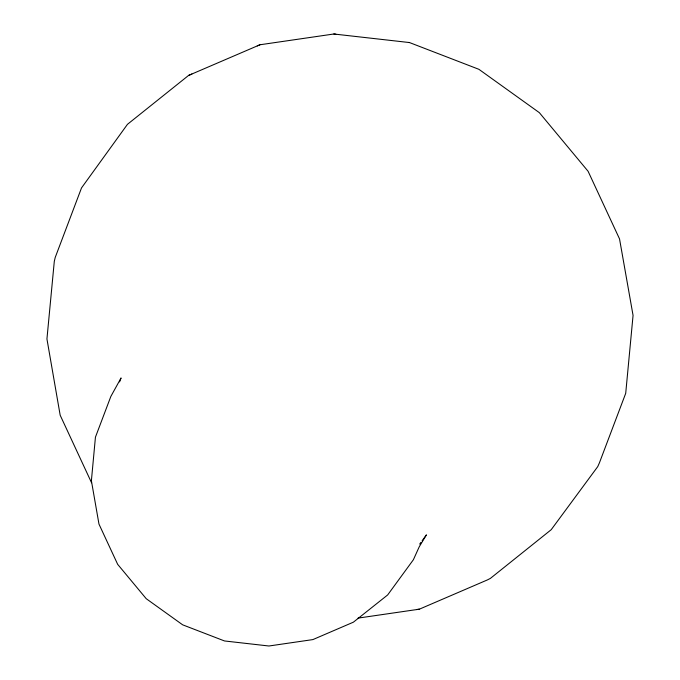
<?xml version="1.0" encoding="UTF-8"?>
<svg xmlns="http://www.w3.org/2000/svg" width="680" height="680" viewBox="0 0 680 680"><rect width="100%" height="100%" fill="white"/><g stroke="black" fill="none" stroke-linecap="round" stroke-linejoin="round"><path stroke-width="1.02" d="M119.578 381.897L121.074 377.935L110.857 396.423L95.438 437.18L91.392 480.735L98.974 524.101L117.666 564.332L146.217 598.689L182.656 624.827L224.51 640.96L268.931 646L312.885 639.591L353.379 622.183L387.659 594.949L413.372 559.759L419.212 546.839L426.428 534.862L422.135 540.736M419.688 544.093L420.911 542.41M335.835 34.204L333.829 34L259.938 44.77L188.572 75.438L127.466 124.321L81.515 187.918L55.216 257.465L54.298 261.392L46.937 338.954L60.18 415.242L91.579 482.8M358.037 618.111L419.373 609.178L487.364 579.938L490.399 578.383L551.216 529.686L597.737 466.625L599.428 462.825L625.711 393.329L633.063 315.418L619.531 238.909L588.098 171.283L539.342 112.659L478.907 69.317L409.496 42.559L333.829 34M188.572 75.438L191.87 74.035M257.278 45.892L259.938 44.77M416.619 609.56L419.373 609.178M408.493 42.466L409.496 42.559"/></g></svg>
